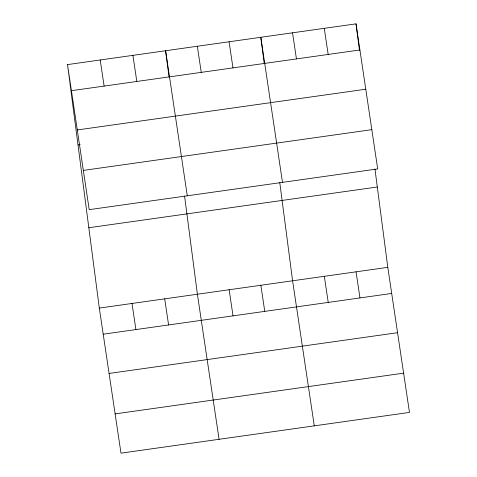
<?xml version="1.0" encoding="UTF-8"?>
<svg xmlns="http://www.w3.org/2000/svg" width="477" height="477" viewBox="0 0 477 477"><rect width="100%" height="100%" fill="white"/><g stroke="black" fill="none" stroke-linecap="round" stroke-linejoin="round"><path stroke-width="0.72" d="M67.525 64.592L356.009 23.85L377.689 168.918L89.205 209.659L67.525 64.592L99.311 308.082L120.991 453.15L409.475 412.408L387.795 267.341L374.976 169.144M71.431 90.702L359.908 49.96M77.292 129.959L365.776 89.217M78.013 144.942L80.196 144.638M83.338 170.402L371.821 129.661M88.823 227.732L377.307 186.99M99.311 308.082L387.795 267.341M103.211 334.192L391.695 293.45M109.078 373.449L397.562 332.707M115.124 413.893L403.608 373.151M324.277 28.334L328.176 54.444M356.063 271.824L359.962 297.934M292.544 32.812L296.444 58.921M324.33 276.302L328.23 302.412M282.491 182.363L260.812 37.295L264.21 63.358M314.277 425.854L292.592 280.786L279.778 182.59M229.073 41.779L232.979 67.889M260.859 285.27L264.765 311.38M197.341 46.257L201.246 72.367M229.127 289.748L233.032 315.857M187.288 195.808L165.608 50.741L169.013 76.803M219.074 439.299L197.395 294.231L184.575 196.035M132.916 55.356L136.816 81.466M164.702 298.846L168.602 324.956M100.218 59.977L104.123 86.087M132.004 303.467L135.909 329.577M356.009 23.85L359.503 50.634"/></g></svg>
